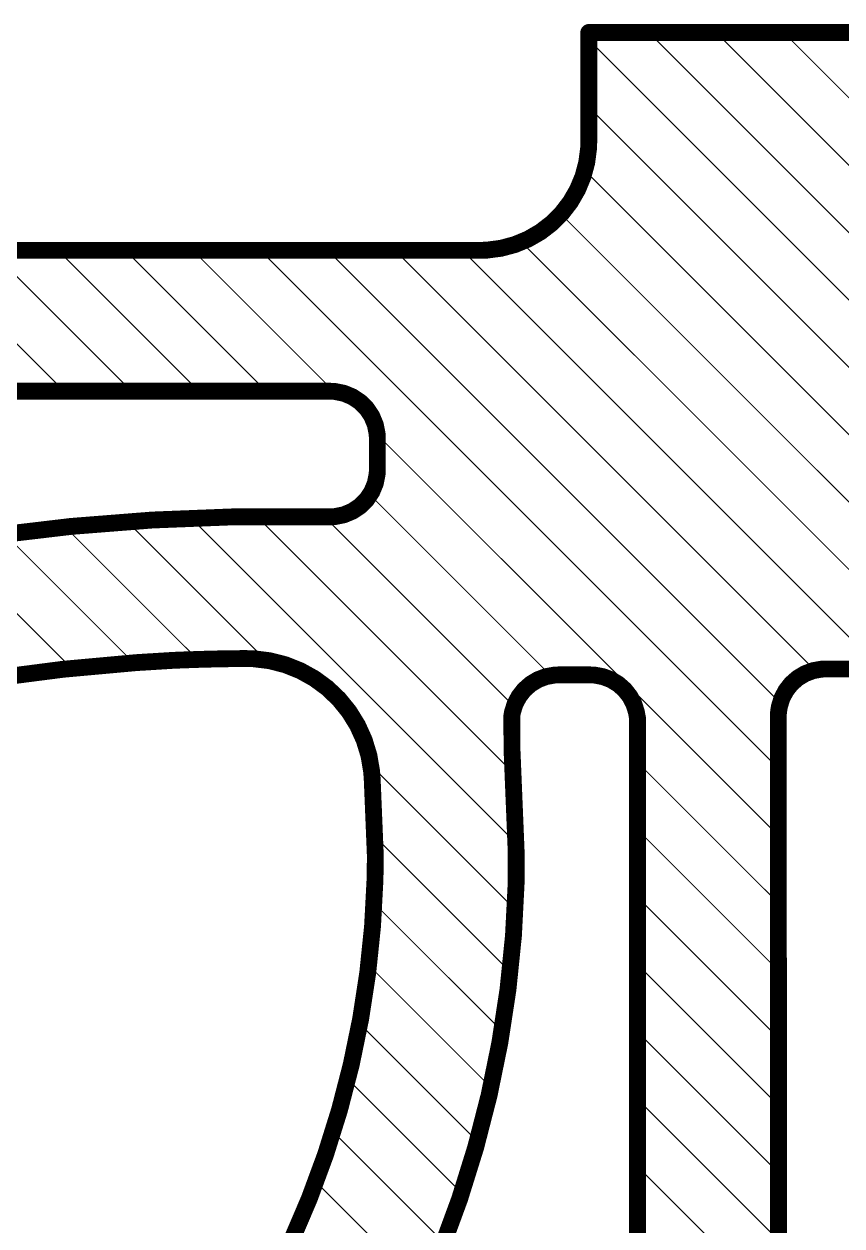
# Model space of a CAD drawing. Header units: inches. Extents: x -4.2 to 12.6, y -6.1 to 3.
# Drawn here: x 8.815 to 9.543, y -0.302 to 0.769 of the extents above; entities that cross this region are included whole.
import ezdxf

# ---------------------------------------------------------------- set-up
doc = ezdxf.new("R2010")
doc.units = ezdxf.units.IN
doc.header["$MEASUREMENT"] = 0
doc.layers.add('Dimension', color=6, linetype='Continuous')

msp = doc.modelspace()

# ---------------------------------------------------------------- linework, layer by layer
at = {"layer": 'Dimension'}
for points in [[(9.317801, 0.664264, 0.015, 0.015, 0), (9.3178018, 0.7612814, 0.015, 0.015, 0)], [(9.3178018, 0.7612814, 0.015, 0.015, 0), (9.7808769, 0.7612807, 0.015, 0.015, 0)], [(9.3706987, 0.7618226, 0.001, 0.001, 0), (9.9951131, 0.1374082, 0.001, 0.001, 0)], [(9.4306988, 0.7618225, 0.001, 0.001, 0), (10.0251403, 0.167381, 0.001, 0.001, 0)], [(9.4906988, 0.7618225, 0.001, 0.001, 0), (10.067497, 0.1850243, 0.001, 0.001, 0)], [(9.3178017, 0.7547196, 0.001, 0.001, 0), (9.9778996, 0.0946217, 0.001, 0.001, 0)], [(9.3178012, 0.6947201, 0.001, 0.001, 0), (9.9784973, 0.034024, 0.001, 0.001, 0)], [(9.3159369, 0.6453372, 0.015, 0.015, 0), (9.3175933, 0.6579189, 0.015, 0.015, 0)], [(9.3175933, 0.6579189, 0.015, 0.015, 0), (9.317801, 0.664264, 0.015, 0.015, 0)], [(9.3126524, 0.6330792, 0.015, 0.015, 0), (9.3159369, 0.6453372, 0.015, 0.015, 0)], [(9.3077961, 0.6213549, 0.015, 0.015, 0), (9.3126524, 0.6330792, 0.015, 0.015, 0)], [(9.3139255, 0.6385958, 0.001, 0.001, 0), (9.769025, 0.1834963, 0.001, 0.001, 0)], [(9.3014509, 0.6103648, 0.015, 0.015, 0), (9.3077961, 0.6213549, 0.015, 0.015, 0)], [(9.2937256, 0.6002969, 0.015, 0.015, 0), (9.3014509, 0.6103648, 0.015, 0.015, 0)], [(9.2847521, 0.5913235, 0.015, 0.015, 0), (9.2937256, 0.6002969, 0.015, 0.015, 0)], [(9.2925923, 0.599929, 0.001, 0.001, 0), (9.738345, 0.1541763, 0.001, 0.001, 0)], [(9.263694, 0.5772531, 0.015, 0.015, 0), (9.2746841, 0.5835982, 0.015, 0.015, 0)], [(9.2746841, 0.5835982, 0.015, 0.015, 0), (9.2847521, 0.5913235, 0.015, 0.015, 0)], [(9.2397117, 0.5691124, 0.015, 0.015, 0), (9.2519696, 0.5723968, 0.015, 0.015, 0)], [(9.2519696, 0.5723968, 0.015, 0.015, 0), (9.263694, 0.5772531, 0.015, 0.015, 0)], [(8.7245072, 0.5680141, 0.001, 0.001, 0), (8.8514693, 0.441052, 0.001, 0.001, 0)], [(8.7375742, 0.5672484, 0.015, 0.015, 0), (9.2207849, 0.5672485, 0.015, 0.015, 0)], [(8.7845075, 0.5680138, 0.001, 0.001, 0), (8.9114692, 0.4410521, 0.001, 0.001, 0)], [(8.8445075, 0.5680138, 0.001, 0.001, 0), (8.971469, 0.4410523, 0.001, 0.001, 0)], [(8.9045075, 0.5680138, 0.001, 0.001, 0), (9.0314689, 0.4410524, 0.001, 0.001, 0)], [(8.9645075, 0.5680138, 0.001, 0.001, 0), (9.0916906, 0.4408307, 0.001, 0.001, 0)], [(9.0245074, 0.5680139, 0.001, 0.001, 0), (9.4865986, 0.1059227, 0.001, 0.001, 0)], [(9.0845074, 0.5680139, 0.001, 0.001, 0), (9.4886079, 0.1639134, 0.001, 0.001, 0)], [(9.1445074, 0.5680139, 0.001, 0.001, 0), (9.519887, 0.1926343, 0.001, 0.001, 0)], [(9.2045074, 0.5680139, 0.001, 0.001, 0), (9.5801324, 0.1923889, 0.001, 0.001, 0)], [(9.2207848, 0.5672485, 0.015, 0.015, 0), (9.2271299, 0.5674561, 0.015, 0.015, 0)], [(9.2207848, 0.5672485, 0.015, 0.015, 0), (9.2207849, 0.5672485, 0.015, 0.015, 0)], [(9.2271299, 0.5674561, 0.015, 0.015, 0), (9.2397117, 0.5691124, 0.015, 0.015, 0)], [(9.2571948, 0.5753265, 0.001, 0.001, 0), (9.7355785, 0.0969428, 0.001, 0.001, 0)], [(8.7375735, 0.4418172, 0.015, 0.015, 0), (9.0874655, 0.4418179, 0.015, 0.015, 0)], [(9.0874655, 0.4418179, 0.015, 0.015, 0), (9.0915977, 0.4416146, 0.015, 0.015, 0)], [(9.0915977, 0.4416146, 0.015, 0.015, 0), (9.0997027, 0.4399998, 0.015, 0.015, 0)], [(9.0997027, 0.4399998, 0.015, 0.015, 0), (9.1073359, 0.4368323, 0.015, 0.015, 0)], [(9.1073359, 0.4368323, 0.015, 0.015, 0), (9.114203, 0.4322342, 0.015, 0.015, 0)], [(9.114203, 0.4322342, 0.015, 0.015, 0), (9.1200392, 0.4263829, 0.015, 0.015, 0)], [(9.1200392, 0.4263829, 0.015, 0.015, 0), (9.1246196, 0.419504, 0.015, 0.015, 0)], [(9.1246196, 0.419504, 0.015, 0.015, 0), (9.1277675, 0.4118627, 0.015, 0.015, 0)], [(9.1277675, 0.4118627, 0.015, 0.015, 0), (9.1293615, 0.4037536, 0.015, 0.015, 0)], [(9.1293615, 0.4037536, 0.015, 0.015, 0), (9.1295543, 0.3996209, 0.015, 0.015, 0)], [(9.1295543, 0.3996209, 0.015, 0.015, 0), (9.1295543, 0.399621, 0.015, 0.015, 0)], [(9.1295543, 0.399621, 0.015, 0.015, 0), (9.129555, 0.3720436, 0.015, 0.015, 0)], [(9.1293195, 0.4032018, 0.001, 0.001, 0), (9.4866041, 0.0459172, 0.001, 0.001, 0)], [(9.1277427, 0.3598255, 0.015, 0.015, 0), (9.1293523, 0.3679181, 0.015, 0.015, 0)], [(9.1293523, 0.3679181, 0.015, 0.015, 0), (9.129555, 0.3720436, 0.015, 0.015, 0)], [(9.1245852, 0.3522025, 0.015, 0.015, 0), (9.1277427, 0.3598255, 0.015, 0.015, 0)], [(9.1200011, 0.3453421, 0.015, 0.015, 0), (9.1245852, 0.3522025, 0.015, 0.015, 0)], [(9.1073062, 0.3349238, 0.015, 0.015, 0), (9.1141667, 0.3395077, 0.015, 0.015, 0)], [(9.1141667, 0.3395077, 0.015, 0.015, 0), (9.1200011, 0.3453421, 0.015, 0.015, 0)], [(9.1225697, 0.3499516, 0.001, 0.001, 0), (9.2847013, 0.18782, 0.001, 0.001, 0)], [(8.8568066, 0.3214148, 0.015, 0.015, 0), (8.9290809, 0.3271054, 0.015, 0.015, 0)], [(8.9290809, 0.3271054, 0.015, 0.015, 0), (9.0015228, 0.3299534, 0.015, 0.015, 0)], [(9.0015228, 0.3299534, 0.015, 0.015, 0), (9.0377718, 0.3299539, 0.015, 0.015, 0)], [(9.0377718, 0.3299539, 0.015, 0.015, 0), (9.0874651, 0.3299542, 0.015, 0.015, 0)], [(9.087465, 0.3299542, 0.015, 0.015, 0), (9.0915906, 0.3301567, 0.015, 0.015, 0)], [(9.087465, 0.3299542, 0.015, 0.015, 0), (9.0874651, 0.3299542, 0.015, 0.015, 0)], [(9.0915906, 0.3301567, 0.015, 0.015, 0), (9.0996831, 0.3317663, 0.015, 0.015, 0)], [(9.0996831, 0.3317663, 0.015, 0.015, 0), (9.1073062, 0.3349238, 0.015, 0.015, 0)], [(8.7848115, 0.3128905, 0.015, 0.015, 0), (8.8568066, 0.3214148, 0.015, 0.015, 0)], [(8.8510256, 0.3214957, 0.001, 0.001, 0), (8.9702927, 0.2022286, 0.001, 0.001, 0)], [(8.9064337, 0.3260876, 0.001, 0.001, 0), (9.0311474, 0.2013739, 0.001, 0.001, 0)], [(8.963305, 0.3292163, 0.001, 0.001, 0), (9.2528466, 0.0396747, 0.001, 0.001, 0)], [(9.0218022, 0.3307191, 0.001, 0.001, 0), (9.2502925, 0.1022288, 0.001, 0.001, 0)], [(9.0818017, 0.3307196, 0.001, 0.001, 0), (9.2516146, 0.1609067, 0.001, 0.001, 0)], [(8.7973776, 0.3151437, 0.001, 0.001, 0), (8.9133021, 0.1992192, 0.001, 0.001, 0)], [(8.7451494, 0.3073719, 0.001, 0.001, 0), (8.8582987, 0.1942226, 0.001, 0.001, 0)], [(8.8497104, 0.1942078, 0.015, 0.015, 0), (8.9147207, 0.2001135, 0.015, 0.015, 0)], [(8.9147207, 0.2001135, 0.015, 0.015, 0), (8.9472983, 0.2021401, 0.015, 0.015, 0)], [(8.9472983, 0.2021401, 0.015, 0.015, 0), (8.9553969, 0.2024781, 0.015, 0.015, 0)], [(8.9553969, 0.2024781, 0.015, 0.015, 0), (8.9715984, 0.2030392, 0.015, 0.015, 0)], [(8.9715984, 0.2030392, 0.015, 0.015, 0), (8.9878046, 0.2034473, 0.015, 0.015, 0)], [(8.9878046, 0.2034473, 0.015, 0.015, 0), (9.0040138, 0.2037023, 0.015, 0.015, 0)], [(9.0040138, 0.2037023, 0.015, 0.015, 0), (9.0121192, 0.2037725, 0.015, 0.015, 0)], [(9.0121192, 0.2037725, 0.015, 0.015, 0), (9.0193004, 0.2035882, 0.015, 0.015, 0)], [(9.0193004, 0.2035882, 0.015, 0.015, 0), (9.033554, 0.201845, 0.015, 0.015, 0)], [(9.033554, 0.201845, 0.015, 0.015, 0), (9.0474685, 0.1982962, 0.015, 0.015, 0)], [(9.0474685, 0.1982962, 0.015, 0.015, 0), (9.0608159, 0.1929999, 0.015, 0.015, 0)], [(8.784971, 0.1858395, 0.015, 0.015, 0), (8.8497104, 0.1942078, 0.015, 0.015, 0)], [(9.0608159, 0.1929999, 0.015, 0.015, 0), (9.0733778, 0.1860428, 0.015, 0.015, 0)], [(9.0733778, 0.1860428, 0.015, 0.015, 0), (9.0849487, 0.1775386, 0.015, 0.015, 0)], [(9.272547, 0.1849575, 0.015, 0.015, 0), (9.2796754, 0.1876636, 0.015, 0.015, 0)], [(9.2796754, 0.1876636, 0.015, 0.015, 0), (9.2871751, 0.1890392, 0.015, 0.015, 0)], [(9.2871751, 0.1890392, 0.015, 0.015, 0), (9.2909875, 0.1892121, 0.015, 0.015, 0)], [(9.2909875, 0.1892122, 0.015, 0.015, 0), (9.3190758, 0.1892129, 0.015, 0.015, 0)], [(9.2909875, 0.1892121, 0.015, 0.015, 0), (9.2909875, 0.1892122, 0.015, 0.015, 0)], [(9.3190758, 0.1892129, 0.015, 0.015, 0), (9.3228882, 0.1890399, 0.015, 0.015, 0)], [(9.3228882, 0.1890399, 0.015, 0.015, 0), (9.3303881, 0.1876643, 0.015, 0.015, 0)], [(9.3303881, 0.1876643, 0.015, 0.015, 0), (9.3375166, 0.1849582, 0.015, 0.015, 0)], [(9.4980173, 0.181225, 0.015, 0.015, 0), (9.5037213, 0.1862849, 0.015, 0.015, 0)], [(9.5037213, 0.1862849, 0.015, 0.015, 0), (9.5102445, 0.1902326, 0.015, 0.015, 0)], [(9.5102445, 0.1902326, 0.015, 0.015, 0), (9.5173729, 0.1929386, 0.015, 0.015, 0)], [(9.5173729, 0.1929386, 0.015, 0.015, 0), (9.5248726, 0.1943141, 0.015, 0.015, 0)], [(9.5248726, 0.1943141, 0.015, 0.015, 0), (9.528685, 0.1944871, 0.015, 0.015, 0)], [(9.528685, 0.1944872, 0.015, 0.015, 0), (9.5699924, 0.1944879, 0.015, 0.015, 0)], [(9.528685, 0.1944871, 0.015, 0.015, 0), (9.528685, 0.1944872, 0.015, 0.015, 0)], [(9.0849487, 0.1775386, 0.015, 0.015, 0), (9.0953391, 0.1676268, 0.015, 0.015, 0)], [(9.2556223, 0.169944, 0.015, 0.015, 0), (9.2603198, 0.1759499, 0.015, 0.015, 0)], [(9.2603198, 0.1759499, 0.015, 0.015, 0), (9.2660238, 0.1810098, 0.015, 0.015, 0)], [(9.2660238, 0.1810098, 0.015, 0.015, 0), (9.272547, 0.1849575, 0.015, 0.015, 0)], [(9.3375166, 0.1849582, 0.015, 0.015, 0), (9.3440399, 0.1810103, 0.015, 0.015, 0)], [(9.3440399, 0.1810103, 0.015, 0.015, 0), (9.3497439, 0.1759503, 0.015, 0.015, 0)], [(9.3497439, 0.1759503, 0.015, 0.015, 0), (9.3544413, 0.1699443, 0.015, 0.015, 0)], [(9.4897829, 0.1684644, 0.015, 0.015, 0), (9.4933198, 0.1752192, 0.015, 0.015, 0)], [(9.4933198, 0.1752192, 0.015, 0.015, 0), (9.4980173, 0.181225, 0.015, 0.015, 0)], [(9.0953391, 0.1676268, 0.015, 0.015, 0), (9.1043789, 0.1564694, 0.015, 0.015, 0)], [(9.2520855, 0.1631892, 0.015, 0.015, 0), (9.2556223, 0.169944, 0.015, 0.015, 0)], [(9.3544413, 0.1699443, 0.015, 0.015, 0), (9.3579781, 0.1631893, 0.015, 0.015, 0)], [(9.4875227, 0.1611823, 0.015, 0.015, 0), (9.4897829, 0.1684644, 0.015, 0.015, 0)], [(9.1043789, 0.1564694, 0.015, 0.015, 0), (9.1119201, 0.1442492, 0.015, 0.015, 0)], [(9.2491989, 0.1521425, 0.015, 0.015, 0), (9.2498254, 0.1559071, 0.015, 0.015, 0)], [(9.2498254, 0.1559071, 0.015, 0.015, 0), (9.2520855, 0.1631892, 0.015, 0.015, 0)], [(9.3579781, 0.1631893, 0.015, 0.015, 0), (9.3602381, 0.1559069, 0.015, 0.015, 0)], [(9.3602381, 0.1559069, 0.015, 0.015, 0), (9.3608644, 0.1521423, 0.015, 0.015, 0)], [(9.486596, 0.1546118, 0.015, 0.015, 0), (9.4868963, 0.1574177, 0.015, 0.015, 0)], [(9.486596, 0.1546118, 0.015, 0.015, 0), (9.4865967, 0.1263283, 0.015, 0.015, 0)], [(9.4868963, 0.1574177, 0.015, 0.015, 0), (9.4875227, 0.1611823, 0.015, 0.015, 0)], [(9.1119201, 0.1442492, 0.015, 0.015, 0), (9.1178393, 0.1311661, 0.015, 0.015, 0)], [(9.2491989, 0.1521425, 0.015, 0.015, 0), (9.2494927, 0.1210533, 0.015, 0.015, 0)], [(9.3608644, 0.1521423, 0.015, 0.015, 0), (9.3608645, 0.1521424, 0.015, 0.015, 0)], [(9.3608645, 0.1521424, 0.015, 0.015, 0), (9.3611641, 0.1510203, 0.015, 0.015, 0)], [(9.3611641, 0.1474575, 0.015, 0.015, 0), (9.3611641, 0.1510203, 0.015, 0.015, 0)], [(9.3611641, 0.1474575, 0.015, 0.015, 0), (9.3611654, 0.1471235, 0.015, 0.015, 0)], [(9.3611654, 0.1360543, 0.015, 0.015, 0), (9.3611654, 0.1471235, 0.015, 0.015, 0)], [(9.3611654, 0.1360543, 0.015, 0.015, 0), (9.3613545, -2.1587778, 0.015, 0.015, 0)], [(9.1178393, 0.1311661, 0.015, 0.015, 0), (9.1220397, 0.1174343, 0.015, 0.015, 0)], [(9.2494927, 0.1210533, 0.015, 0.015, 0), (9.2532057, 0.0301134, 0.015, 0.015, 0)], [(9.4865967, 0.1263283, 0.015, 0.015, 0), (9.486805, -2.1587814, 0.015, 0.015, 0)], [(9.1220397, 0.1174343, 0.015, 0.015, 0), (9.1244525, 0.1032786, 0.015, 0.015, 0)], [(9.1244525, 0.1032786, 0.015, 0.015, 0), (9.124975, 0.096114, 0.015, 0.015, 0)], [(9.123311, 0.1092103, 0.001, 0.001, 0), (9.2519688, -0.0194475, 0.001, 0.001, 0)], [(9.3611674, 0.1113539, 0.001, 0.001, 0), (9.4866096, -0.0140883, 0.001, 0.001, 0)], [(9.124975, 0.096114, 0.015, 0.015, 0), (9.1249751, 0.0961141, 0.015, 0.015, 0)], [(9.1249751, 0.0961141, 0.015, 0.015, 0), (9.1277711, 0.0276505, 0.015, 0.015, 0)], [(9.1270104, 0.0455109, 0.001, 0.001, 0), (9.2475433, -0.075022, 0.001, 0.001, 0)], [(9.3611723, 0.051349, 0.001, 0.001, 0), (9.486615, -0.0740937, 0.001, 0.001, 0)], [(9.1274538, 0.0068389, 0.015, 0.015, 0), (9.1277711, 0.0276505, 0.015, 0.015, 0)], [(9.2531772, 0.0048754, 0.015, 0.015, 0), (9.2532034, 0.0288689, 0.015, 0.015, 0)], [(9.2532034, 0.0288689, 0.015, 0.015, 0), (9.2532036, 0.028869, 0.015, 0.015, 0)], [(9.2532036, 0.028869, 0.015, 0.015, 0), (9.2532057, 0.0301134, 0.015, 0.015, 0)], [(9.1252566, -0.034728, 0.015, 0.015, 0), (9.1274538, 0.0068389, 0.015, 0.015, 0)], [(9.2507189, -0.0430485, 0.015, 0.015, 0), (9.2531772, 0.0048754, 0.015, 0.015, 0)], [(9.3611773, -0.008656, 0.001, 0.001, 0), (9.4866205, -0.1340992, 0.001, 0.001, 0)], [(9.1263223, -0.013801, 0.001, 0.001, 0), (9.2403245, -0.1278032, 0.001, 0.001, 0)], [(9.1209808, -0.0761327, 0.015, 0.015, 0), (9.1252566, -0.034728, 0.015, 0.015, 0)], [(9.245861, -0.0907889, 0.015, 0.015, 0), (9.2507189, -0.0430485, 0.015, 0.015, 0)], [(9.1146374, -0.1172714, 0.015, 0.015, 0), (9.1209808, -0.0761327, 0.015, 0.015, 0)], [(9.1216274, -0.0691061, 0.001, 0.001, 0), (9.2306184, -0.1780971, 0.001, 0.001, 0)], [(9.3611822, -0.0686609, 0.001, 0.001, 0), (9.486626, -0.1941047, 0.001, 0.001, 0)], [(9.2386157, -0.1382257, 0.015, 0.015, 0), (9.245861, -0.0907889, 0.015, 0.015, 0)], [(9.1062422, -0.1580408, 0.015, 0.015, 0), (9.1146374, -0.1172714, 0.015, 0.015, 0)], [(9.1136794, -0.1211581, 0.001, 0.001, 0), (9.2186704, -0.2261491, 0.001, 0.001, 0)], [(9.3611872, -0.1286659, 0.001, 0.001, 0), (9.4866314, -0.2541101, 0.001, 0.001, 0)], [(9.2290012, -0.1852396, 0.015, 0.015, 0), (9.2386157, -0.1382257, 0.015, 0.015, 0)], [(9.0958163, -0.1983389, 0.015, 0.015, 0), (9.1062422, -0.1580408, 0.015, 0.015, 0)], [(9.102862, -0.1703407, 0.001, 0.001, 0), (9.2046789, -0.2721576, 0.001, 0.001, 0)], [(9.2170418, -0.2317124, 0.015, 0.015, 0), (9.2290012, -0.1852396, 0.015, 0.015, 0)], [(9.0833858, -0.2380643, 0.015, 0.015, 0), (9.0958163, -0.1983389, 0.015, 0.015, 0)], [(9.3611921, -0.1886708, 0.001, 0.001, 0), (9.4866369, -0.3141156, 0.001, 0.001, 0)], [(9.089686, -0.2171647, 0.001, 0.001, 0), (9.188805, -0.3162837, 0.001, 0.001, 0)], [(9.2027674, -0.2775271, 0.015, 0.015, 0), (9.2170418, -0.2317124, 0.015, 0.015, 0)], [(9.0689819, -0.2771176, 0.015, 0.015, 0), (9.0833858, -0.2380643, 0.015, 0.015, 0)], [(9.361197, -0.2486757, 0.001, 0.001, 0), (9.4866424, -0.3741211, 0.001, 0.001, 0)], [(9.0743416, -0.2618203, 0.001, 0.001, 0), (9.1711807, -0.3586594, 0.001, 0.001, 0)], [(9.0526407, -0.3154007, 0.015, 0.015, 0), (9.0689819, -0.2771176, 0.015, 0.015, 0)], [(9.1862139, -0.3225686, 0.015, 0.015, 0), (9.2027674, -0.2775271, 0.015, 0.015, 0)]]:
    msp.add_lwpolyline(points, format="xyseb", dxfattribs=at)
for points in [[(9.3140518, 0.7612814, 0.0075, 0.0075, 1), (9.3215518, 0.7612814, 0.0075, 0.0075, 1)], [(9.3140518, 0.7612814, 0.0075, 0.0075, 1), (9.3215518, 0.7612814, 0.0075, 0.0075, 1)], [(9.3704487, 0.7618226, 0.0005, 0.0005, 1), (9.3709487, 0.7618226, 0.0005, 0.0005, 1)], [(9.4304488, 0.7618225, 0.0005, 0.0005, 1), (9.4309488, 0.7618225, 0.0005, 0.0005, 1)], [(9.4904488, 0.7618225, 0.0005, 0.0005, 1), (9.4909488, 0.7618225, 0.0005, 0.0005, 1)], [(9.3175517, 0.7547196, 0.0005, 0.0005, 1), (9.3180517, 0.7547196, 0.0005, 0.0005, 1)], [(9.3175512, 0.6947201, 0.0005, 0.0005, 1), (9.3180512, 0.6947201, 0.0005, 0.0005, 1)], [(9.3138433, 0.6579189, 0.0075, 0.0075, 1), (9.3213433, 0.6579189, 0.0075, 0.0075, 1)], [(9.3138433, 0.6579189, 0.0075, 0.0075, 1), (9.3213433, 0.6579189, 0.0075, 0.0075, 1)], [(9.314051, 0.664264, 0.0075, 0.0075, 1), (9.321551, 0.664264, 0.0075, 0.0075, 1)], [(9.314051, 0.664264, 0.0075, 0.0075, 1), (9.321551, 0.664264, 0.0075, 0.0075, 1)], [(9.3121869, 0.6453372, 0.0075, 0.0075, 1), (9.3196869, 0.6453372, 0.0075, 0.0075, 1)], [(9.3121869, 0.6453372, 0.0075, 0.0075, 1), (9.3196869, 0.6453372, 0.0075, 0.0075, 1)], [(9.3089024, 0.6330792, 0.0075, 0.0075, 1), (9.3164024, 0.6330792, 0.0075, 0.0075, 1)], [(9.3089024, 0.6330792, 0.0075, 0.0075, 1), (9.3164024, 0.6330792, 0.0075, 0.0075, 1)], [(9.3136755, 0.6385958, 0.0005, 0.0005, 1), (9.3141755, 0.6385958, 0.0005, 0.0005, 1)], [(9.3040461, 0.6213549, 0.0075, 0.0075, 1), (9.3115461, 0.6213549, 0.0075, 0.0075, 1)], [(9.3040461, 0.6213549, 0.0075, 0.0075, 1), (9.3115461, 0.6213549, 0.0075, 0.0075, 1)], [(9.2977009, 0.6103648, 0.0075, 0.0075, 1), (9.3052009, 0.6103648, 0.0075, 0.0075, 1)], [(9.2977009, 0.6103648, 0.0075, 0.0075, 1), (9.3052009, 0.6103648, 0.0075, 0.0075, 1)], [(9.2899756, 0.6002969, 0.0075, 0.0075, 1), (9.2974756, 0.6002969, 0.0075, 0.0075, 1)], [(9.2899756, 0.6002969, 0.0075, 0.0075, 1), (9.2974756, 0.6002969, 0.0075, 0.0075, 1)], [(9.2923423, 0.599929, 0.0005, 0.0005, 1), (9.2928423, 0.599929, 0.0005, 0.0005, 1)], [(9.2709341, 0.5835982, 0.0075, 0.0075, 1), (9.2784341, 0.5835982, 0.0075, 0.0075, 1)], [(9.2709341, 0.5835982, 0.0075, 0.0075, 1), (9.2784341, 0.5835982, 0.0075, 0.0075, 1)], [(9.2810021, 0.5913235, 0.0075, 0.0075, 1), (9.2885021, 0.5913235, 0.0075, 0.0075, 1)], [(9.2810021, 0.5913235, 0.0075, 0.0075, 1), (9.2885021, 0.5913235, 0.0075, 0.0075, 1)], [(9.2482196, 0.5723968, 0.0075, 0.0075, 1), (9.2557196, 0.5723968, 0.0075, 0.0075, 1)], [(9.2482196, 0.5723968, 0.0075, 0.0075, 1), (9.2557196, 0.5723968, 0.0075, 0.0075, 1)], [(9.259944, 0.5772531, 0.0075, 0.0075, 1), (9.267444, 0.5772531, 0.0075, 0.0075, 1)], [(9.259944, 0.5772531, 0.0075, 0.0075, 1), (9.267444, 0.5772531, 0.0075, 0.0075, 1)], [(8.8442575, 0.5680138, 0.0005, 0.0005, 1), (8.8447575, 0.5680138, 0.0005, 0.0005, 1)], [(8.9042575, 0.5680138, 0.0005, 0.0005, 1), (8.9047575, 0.5680138, 0.0005, 0.0005, 1)], [(8.9642575, 0.5680138, 0.0005, 0.0005, 1), (8.9647575, 0.5680138, 0.0005, 0.0005, 1)], [(9.0242574, 0.5680139, 0.0005, 0.0005, 1), (9.0247574, 0.5680139, 0.0005, 0.0005, 1)], [(9.0842574, 0.5680139, 0.0005, 0.0005, 1), (9.0847574, 0.5680139, 0.0005, 0.0005, 1)], [(9.1442574, 0.5680139, 0.0005, 0.0005, 1), (9.1447574, 0.5680139, 0.0005, 0.0005, 1)], [(9.2042574, 0.5680139, 0.0005, 0.0005, 1), (9.2047574, 0.5680139, 0.0005, 0.0005, 1)], [(9.2170348, 0.5672485, 0.0075, 0.0075, 1), (9.2245348, 0.5672485, 0.0075, 0.0075, 1)], [(9.2170348, 0.5672485, 0.0075, 0.0075, 1), (9.2245348, 0.5672485, 0.0075, 0.0075, 1)], [(9.2170349, 0.5672485, 0.0075, 0.0075, 1), (9.2245349, 0.5672485, 0.0075, 0.0075, 1)], [(9.2170349, 0.5672485, 0.0075, 0.0075, 1), (9.2245349, 0.5672485, 0.0075, 0.0075, 1)], [(9.2233799, 0.5674561, 0.0075, 0.0075, 1), (9.2308799, 0.5674561, 0.0075, 0.0075, 1)], [(9.2233799, 0.5674561, 0.0075, 0.0075, 1), (9.2308799, 0.5674561, 0.0075, 0.0075, 1)], [(9.2359617, 0.5691124, 0.0075, 0.0075, 1), (9.2434617, 0.5691124, 0.0075, 0.0075, 1)], [(9.2359617, 0.5691124, 0.0075, 0.0075, 1), (9.2434617, 0.5691124, 0.0075, 0.0075, 1)], [(9.2569448, 0.5753265, 0.0005, 0.0005, 1), (9.2574448, 0.5753265, 0.0005, 0.0005, 1)], [(8.8512193, 0.441052, 0.0005, 0.0005, 1), (8.8517193, 0.441052, 0.0005, 0.0005, 1)], [(8.9112192, 0.4410521, 0.0005, 0.0005, 1), (8.9117192, 0.4410521, 0.0005, 0.0005, 1)], [(8.971219, 0.4410523, 0.0005, 0.0005, 1), (8.971719, 0.4410523, 0.0005, 0.0005, 1)], [(9.0312189, 0.4410524, 0.0005, 0.0005, 1), (9.0317189, 0.4410524, 0.0005, 0.0005, 1)], [(9.0837155, 0.4418179, 0.0075, 0.0075, 1), (9.0912155, 0.4418179, 0.0075, 0.0075, 1)], [(9.0837155, 0.4418179, 0.0075, 0.0075, 1), (9.0912155, 0.4418179, 0.0075, 0.0075, 1)], [(9.0878477, 0.4416146, 0.0075, 0.0075, 1), (9.0953477, 0.4416146, 0.0075, 0.0075, 1)], [(9.0878477, 0.4416146, 0.0075, 0.0075, 1), (9.0953477, 0.4416146, 0.0075, 0.0075, 1)], [(9.0914406, 0.4408307, 0.0005, 0.0005, 1), (9.0919406, 0.4408307, 0.0005, 0.0005, 1)], [(9.0959527, 0.4399998, 0.0075, 0.0075, 1), (9.1034527, 0.4399998, 0.0075, 0.0075, 1)], [(9.0959527, 0.4399998, 0.0075, 0.0075, 1), (9.1034527, 0.4399998, 0.0075, 0.0075, 1)], [(9.1035859, 0.4368323, 0.0075, 0.0075, 1), (9.1110859, 0.4368323, 0.0075, 0.0075, 1)], [(9.1035859, 0.4368323, 0.0075, 0.0075, 1), (9.1110859, 0.4368323, 0.0075, 0.0075, 1)], [(9.110453, 0.4322342, 0.0075, 0.0075, 1), (9.117953, 0.4322342, 0.0075, 0.0075, 1)], [(9.110453, 0.4322342, 0.0075, 0.0075, 1), (9.117953, 0.4322342, 0.0075, 0.0075, 1)], [(9.1162892, 0.4263829, 0.0075, 0.0075, 1), (9.1237892, 0.4263829, 0.0075, 0.0075, 1)], [(9.1162892, 0.4263829, 0.0075, 0.0075, 1), (9.1237892, 0.4263829, 0.0075, 0.0075, 1)], [(9.1208696, 0.419504, 0.0075, 0.0075, 1), (9.1283696, 0.419504, 0.0075, 0.0075, 1)], [(9.1208696, 0.419504, 0.0075, 0.0075, 1), (9.1283696, 0.419504, 0.0075, 0.0075, 1)], [(9.1240175, 0.4118627, 0.0075, 0.0075, 1), (9.1315175, 0.4118627, 0.0075, 0.0075, 1)], [(9.1240175, 0.4118627, 0.0075, 0.0075, 1), (9.1315175, 0.4118627, 0.0075, 0.0075, 1)], [(9.1256115, 0.4037536, 0.0075, 0.0075, 1), (9.1331115, 0.4037536, 0.0075, 0.0075, 1)], [(9.1256115, 0.4037536, 0.0075, 0.0075, 1), (9.1331115, 0.4037536, 0.0075, 0.0075, 1)], [(9.1258043, 0.399621, 0.0075, 0.0075, 1), (9.1333043, 0.399621, 0.0075, 0.0075, 1)], [(9.1258043, 0.399621, 0.0075, 0.0075, 1), (9.1333043, 0.399621, 0.0075, 0.0075, 1)], [(9.1258043, 0.3996209, 0.0075, 0.0075, 1), (9.1333043, 0.3996209, 0.0075, 0.0075, 1)], [(9.1258043, 0.3996209, 0.0075, 0.0075, 1), (9.1333043, 0.3996209, 0.0075, 0.0075, 1)], [(9.1290695, 0.4032018, 0.0005, 0.0005, 1), (9.1295695, 0.4032018, 0.0005, 0.0005, 1)], [(9.1256023, 0.3679181, 0.0075, 0.0075, 1), (9.1331023, 0.3679181, 0.0075, 0.0075, 1)], [(9.1256023, 0.3679181, 0.0075, 0.0075, 1), (9.1331023, 0.3679181, 0.0075, 0.0075, 1)], [(9.125805, 0.3720436, 0.0075, 0.0075, 1), (9.133305, 0.3720436, 0.0075, 0.0075, 1)], [(9.125805, 0.3720436, 0.0075, 0.0075, 1), (9.133305, 0.3720436, 0.0075, 0.0075, 1)], [(9.1239927, 0.3598255, 0.0075, 0.0075, 1), (9.1314927, 0.3598255, 0.0075, 0.0075, 1)], [(9.1239927, 0.3598255, 0.0075, 0.0075, 1), (9.1314927, 0.3598255, 0.0075, 0.0075, 1)], [(9.1208352, 0.3522025, 0.0075, 0.0075, 1), (9.1283352, 0.3522025, 0.0075, 0.0075, 1)], [(9.1208352, 0.3522025, 0.0075, 0.0075, 1), (9.1283352, 0.3522025, 0.0075, 0.0075, 1)], [(9.1104167, 0.3395077, 0.0075, 0.0075, 1), (9.1179167, 0.3395077, 0.0075, 0.0075, 1)], [(9.1104167, 0.3395077, 0.0075, 0.0075, 1), (9.1179167, 0.3395077, 0.0075, 0.0075, 1)], [(9.1162511, 0.3453421, 0.0075, 0.0075, 1), (9.1237511, 0.3453421, 0.0075, 0.0075, 1)], [(9.1162511, 0.3453421, 0.0075, 0.0075, 1), (9.1237511, 0.3453421, 0.0075, 0.0075, 1)], [(9.1223197, 0.3499516, 0.0005, 0.0005, 1), (9.1228197, 0.3499516, 0.0005, 0.0005, 1)], [(8.9253309, 0.3271054, 0.0075, 0.0075, 1), (8.9328309, 0.3271054, 0.0075, 0.0075, 1)], [(8.9253309, 0.3271054, 0.0075, 0.0075, 1), (8.9328309, 0.3271054, 0.0075, 0.0075, 1)], [(8.9977728, 0.3299534, 0.0075, 0.0075, 1), (9.0052728, 0.3299534, 0.0075, 0.0075, 1)], [(8.9977728, 0.3299534, 0.0075, 0.0075, 1), (9.0052728, 0.3299534, 0.0075, 0.0075, 1)], [(9.0340218, 0.3299539, 0.0075, 0.0075, 1), (9.0415218, 0.3299539, 0.0075, 0.0075, 1)], [(9.0340218, 0.3299539, 0.0075, 0.0075, 1), (9.0415218, 0.3299539, 0.0075, 0.0075, 1)], [(9.083715, 0.3299542, 0.0075, 0.0075, 1), (9.091215, 0.3299542, 0.0075, 0.0075, 1)], [(9.083715, 0.3299542, 0.0075, 0.0075, 1), (9.091215, 0.3299542, 0.0075, 0.0075, 1)], [(9.0837151, 0.3299542, 0.0075, 0.0075, 1), (9.0912151, 0.3299542, 0.0075, 0.0075, 1)], [(9.0837151, 0.3299542, 0.0075, 0.0075, 1), (9.0912151, 0.3299542, 0.0075, 0.0075, 1)], [(9.0878406, 0.3301567, 0.0075, 0.0075, 1), (9.0953406, 0.3301567, 0.0075, 0.0075, 1)], [(9.0878406, 0.3301567, 0.0075, 0.0075, 1), (9.0953406, 0.3301567, 0.0075, 0.0075, 1)], [(9.0959331, 0.3317663, 0.0075, 0.0075, 1), (9.1034331, 0.3317663, 0.0075, 0.0075, 1)], [(9.0959331, 0.3317663, 0.0075, 0.0075, 1), (9.1034331, 0.3317663, 0.0075, 0.0075, 1)], [(9.1035562, 0.3349238, 0.0075, 0.0075, 1), (9.1110562, 0.3349238, 0.0075, 0.0075, 1)], [(9.1035562, 0.3349238, 0.0075, 0.0075, 1), (9.1110562, 0.3349238, 0.0075, 0.0075, 1)], [(8.8530566, 0.3214148, 0.0075, 0.0075, 1), (8.8605566, 0.3214148, 0.0075, 0.0075, 1)], [(8.8530566, 0.3214148, 0.0075, 0.0075, 1), (8.8605566, 0.3214148, 0.0075, 0.0075, 1)], [(8.8507756, 0.3214957, 0.0005, 0.0005, 1), (8.8512756, 0.3214957, 0.0005, 0.0005, 1)], [(8.9061837, 0.3260876, 0.0005, 0.0005, 1), (8.9066837, 0.3260876, 0.0005, 0.0005, 1)], [(8.963055, 0.3292163, 0.0005, 0.0005, 1), (8.963555, 0.3292163, 0.0005, 0.0005, 1)], [(9.0215522, 0.3307191, 0.0005, 0.0005, 1), (9.0220522, 0.3307191, 0.0005, 0.0005, 1)], [(9.0815517, 0.3307196, 0.0005, 0.0005, 1), (9.0820517, 0.3307196, 0.0005, 0.0005, 1)], [(8.9109707, 0.2001135, 0.0075, 0.0075, 1), (8.9184707, 0.2001135, 0.0075, 0.0075, 1)], [(8.9109707, 0.2001135, 0.0075, 0.0075, 1), (8.9184707, 0.2001135, 0.0075, 0.0075, 1)], [(8.9435483, 0.2021401, 0.0075, 0.0075, 1), (8.9510483, 0.2021401, 0.0075, 0.0075, 1)], [(8.9435483, 0.2021401, 0.0075, 0.0075, 1), (8.9510483, 0.2021401, 0.0075, 0.0075, 1)], [(8.9516469, 0.2024781, 0.0075, 0.0075, 1), (8.9591469, 0.2024781, 0.0075, 0.0075, 1)], [(8.9516469, 0.2024781, 0.0075, 0.0075, 1), (8.9591469, 0.2024781, 0.0075, 0.0075, 1)], [(8.9678484, 0.2030392, 0.0075, 0.0075, 1), (8.9753484, 0.2030392, 0.0075, 0.0075, 1)], [(8.9678484, 0.2030392, 0.0075, 0.0075, 1), (8.9753484, 0.2030392, 0.0075, 0.0075, 1)], [(8.9840546, 0.2034473, 0.0075, 0.0075, 1), (8.9915546, 0.2034473, 0.0075, 0.0075, 1)], [(8.9840546, 0.2034473, 0.0075, 0.0075, 1), (8.9915546, 0.2034473, 0.0075, 0.0075, 1)], [(9.0002638, 0.2037023, 0.0075, 0.0075, 1), (9.0077638, 0.2037023, 0.0075, 0.0075, 1)], [(9.0002638, 0.2037023, 0.0075, 0.0075, 1), (9.0077638, 0.2037023, 0.0075, 0.0075, 1)], [(9.0083692, 0.2037725, 0.0075, 0.0075, 1), (9.0158692, 0.2037725, 0.0075, 0.0075, 1)], [(9.0083692, 0.2037725, 0.0075, 0.0075, 1), (9.0158692, 0.2037725, 0.0075, 0.0075, 1)], [(9.0155504, 0.2035882, 0.0075, 0.0075, 1), (9.0230504, 0.2035882, 0.0075, 0.0075, 1)], [(9.0155504, 0.2035882, 0.0075, 0.0075, 1), (9.0230504, 0.2035882, 0.0075, 0.0075, 1)], [(9.029804, 0.201845, 0.0075, 0.0075, 1), (9.037304, 0.201845, 0.0075, 0.0075, 1)], [(9.029804, 0.201845, 0.0075, 0.0075, 1), (9.037304, 0.201845, 0.0075, 0.0075, 1)], [(9.0437185, 0.1982962, 0.0075, 0.0075, 1), (9.0512185, 0.1982962, 0.0075, 0.0075, 1)], [(9.0437185, 0.1982962, 0.0075, 0.0075, 1), (9.0512185, 0.1982962, 0.0075, 0.0075, 1)], [(8.8459604, 0.1942078, 0.0075, 0.0075, 1), (8.8534604, 0.1942078, 0.0075, 0.0075, 1)], [(8.8459604, 0.1942078, 0.0075, 0.0075, 1), (8.8534604, 0.1942078, 0.0075, 0.0075, 1)], [(8.8580487, 0.1942226, 0.0005, 0.0005, 1), (8.8585487, 0.1942226, 0.0005, 0.0005, 1)], [(8.9130521, 0.1992192, 0.0005, 0.0005, 1), (8.9135521, 0.1992192, 0.0005, 0.0005, 1)], [(8.9700427, 0.2022286, 0.0005, 0.0005, 1), (8.9705427, 0.2022286, 0.0005, 0.0005, 1)], [(9.0308974, 0.2013739, 0.0005, 0.0005, 1), (9.0313974, 0.2013739, 0.0005, 0.0005, 1)], [(9.0570659, 0.1929999, 0.0075, 0.0075, 1), (9.0645659, 0.1929999, 0.0075, 0.0075, 1)], [(9.0570659, 0.1929999, 0.0075, 0.0075, 1), (9.0645659, 0.1929999, 0.0075, 0.0075, 1)], [(9.0696278, 0.1860428, 0.0075, 0.0075, 1), (9.0771278, 0.1860428, 0.0075, 0.0075, 1)], [(9.0696278, 0.1860428, 0.0075, 0.0075, 1), (9.0771278, 0.1860428, 0.0075, 0.0075, 1)], [(9.2759254, 0.1876636, 0.0075, 0.0075, 1), (9.2834254, 0.1876636, 0.0075, 0.0075, 1)], [(9.2759254, 0.1876636, 0.0075, 0.0075, 1), (9.2834254, 0.1876636, 0.0075, 0.0075, 1)], [(9.2834251, 0.1890392, 0.0075, 0.0075, 1), (9.2909251, 0.1890392, 0.0075, 0.0075, 1)], [(9.2834251, 0.1890392, 0.0075, 0.0075, 1), (9.2909251, 0.1890392, 0.0075, 0.0075, 1)], [(9.2872375, 0.1892122, 0.0075, 0.0075, 1), (9.2947375, 0.1892122, 0.0075, 0.0075, 1)], [(9.2872375, 0.1892122, 0.0075, 0.0075, 1), (9.2947375, 0.1892122, 0.0075, 0.0075, 1)], [(9.2872375, 0.1892121, 0.0075, 0.0075, 1), (9.2947375, 0.1892121, 0.0075, 0.0075, 1)], [(9.2872375, 0.1892121, 0.0075, 0.0075, 1), (9.2947375, 0.1892121, 0.0075, 0.0075, 1)], [(9.3153258, 0.1892129, 0.0075, 0.0075, 1), (9.3228258, 0.1892129, 0.0075, 0.0075, 1)], [(9.3153258, 0.1892129, 0.0075, 0.0075, 1), (9.3228258, 0.1892129, 0.0075, 0.0075, 1)], [(9.3191382, 0.1890399, 0.0075, 0.0075, 1), (9.3266382, 0.1890399, 0.0075, 0.0075, 1)], [(9.3191382, 0.1890399, 0.0075, 0.0075, 1), (9.3266382, 0.1890399, 0.0075, 0.0075, 1)], [(9.3266381, 0.1876643, 0.0075, 0.0075, 1), (9.3341381, 0.1876643, 0.0075, 0.0075, 1)], [(9.3266381, 0.1876643, 0.0075, 0.0075, 1), (9.3341381, 0.1876643, 0.0075, 0.0075, 1)], [(9.4999713, 0.1862849, 0.0075, 0.0075, 1), (9.5074713, 0.1862849, 0.0075, 0.0075, 1)], [(9.4999713, 0.1862849, 0.0075, 0.0075, 1), (9.5074713, 0.1862849, 0.0075, 0.0075, 1)], [(9.5064945, 0.1902326, 0.0075, 0.0075, 1), (9.5139945, 0.1902326, 0.0075, 0.0075, 1)], [(9.5064945, 0.1902326, 0.0075, 0.0075, 1), (9.5139945, 0.1902326, 0.0075, 0.0075, 1)], [(9.5136229, 0.1929386, 0.0075, 0.0075, 1), (9.5211229, 0.1929386, 0.0075, 0.0075, 1)], [(9.5136229, 0.1929386, 0.0075, 0.0075, 1), (9.5211229, 0.1929386, 0.0075, 0.0075, 1)], [(9.5211226, 0.1943141, 0.0075, 0.0075, 1), (9.5286226, 0.1943141, 0.0075, 0.0075, 1)], [(9.5211226, 0.1943141, 0.0075, 0.0075, 1), (9.5286226, 0.1943141, 0.0075, 0.0075, 1)], [(9.519637, 0.1926343, 0.0005, 0.0005, 1), (9.520137, 0.1926343, 0.0005, 0.0005, 1)], [(9.524935, 0.1944872, 0.0075, 0.0075, 1), (9.532435, 0.1944872, 0.0075, 0.0075, 1)], [(9.524935, 0.1944872, 0.0075, 0.0075, 1), (9.532435, 0.1944872, 0.0075, 0.0075, 1)], [(9.524935, 0.1944871, 0.0075, 0.0075, 1), (9.532435, 0.1944871, 0.0075, 0.0075, 1)], [(9.524935, 0.1944871, 0.0075, 0.0075, 1), (9.532435, 0.1944871, 0.0075, 0.0075, 1)], [(9.0811987, 0.1775386, 0.0075, 0.0075, 1), (9.0886987, 0.1775386, 0.0075, 0.0075, 1)], [(9.0811987, 0.1775386, 0.0075, 0.0075, 1), (9.0886987, 0.1775386, 0.0075, 0.0075, 1)], [(9.2565698, 0.1759499, 0.0075, 0.0075, 1), (9.2640698, 0.1759499, 0.0075, 0.0075, 1)], [(9.2565698, 0.1759499, 0.0075, 0.0075, 1), (9.2640698, 0.1759499, 0.0075, 0.0075, 1)], [(9.2622738, 0.1810098, 0.0075, 0.0075, 1), (9.2697738, 0.1810098, 0.0075, 0.0075, 1)], [(9.2622738, 0.1810098, 0.0075, 0.0075, 1), (9.2697738, 0.1810098, 0.0075, 0.0075, 1)], [(9.268797, 0.1849575, 0.0075, 0.0075, 1), (9.276297, 0.1849575, 0.0075, 0.0075, 1)], [(9.268797, 0.1849575, 0.0075, 0.0075, 1), (9.276297, 0.1849575, 0.0075, 0.0075, 1)], [(9.2844513, 0.18782, 0.0005, 0.0005, 1), (9.2849513, 0.18782, 0.0005, 0.0005, 1)], [(9.3337666, 0.1849582, 0.0075, 0.0075, 1), (9.3412666, 0.1849582, 0.0075, 0.0075, 1)], [(9.3337666, 0.1849582, 0.0075, 0.0075, 1), (9.3412666, 0.1849582, 0.0075, 0.0075, 1)], [(9.3402899, 0.1810103, 0.0075, 0.0075, 1), (9.3477899, 0.1810103, 0.0075, 0.0075, 1)], [(9.3402899, 0.1810103, 0.0075, 0.0075, 1), (9.3477899, 0.1810103, 0.0075, 0.0075, 1)], [(9.3459939, 0.1759503, 0.0075, 0.0075, 1), (9.3534939, 0.1759503, 0.0075, 0.0075, 1)], [(9.3459939, 0.1759503, 0.0075, 0.0075, 1), (9.3534939, 0.1759503, 0.0075, 0.0075, 1)], [(9.4895698, 0.1752192, 0.0075, 0.0075, 1), (9.4970698, 0.1752192, 0.0075, 0.0075, 1)], [(9.4895698, 0.1752192, 0.0075, 0.0075, 1), (9.4970698, 0.1752192, 0.0075, 0.0075, 1)], [(9.4942673, 0.181225, 0.0075, 0.0075, 1), (9.5017673, 0.181225, 0.0075, 0.0075, 1)], [(9.4942673, 0.181225, 0.0075, 0.0075, 1), (9.5017673, 0.181225, 0.0075, 0.0075, 1)], [(9.0915891, 0.1676268, 0.0075, 0.0075, 1), (9.0990891, 0.1676268, 0.0075, 0.0075, 1)], [(9.0915891, 0.1676268, 0.0075, 0.0075, 1), (9.0990891, 0.1676268, 0.0075, 0.0075, 1)], [(9.2518723, 0.169944, 0.0075, 0.0075, 1), (9.2593723, 0.169944, 0.0075, 0.0075, 1)], [(9.2518723, 0.169944, 0.0075, 0.0075, 1), (9.2593723, 0.169944, 0.0075, 0.0075, 1)], [(9.3506913, 0.1699443, 0.0075, 0.0075, 1), (9.3581913, 0.1699443, 0.0075, 0.0075, 1)], [(9.3506913, 0.1699443, 0.0075, 0.0075, 1), (9.3581913, 0.1699443, 0.0075, 0.0075, 1)], [(9.4860329, 0.1684644, 0.0075, 0.0075, 1), (9.4935329, 0.1684644, 0.0075, 0.0075, 1)], [(9.4860329, 0.1684644, 0.0075, 0.0075, 1), (9.4935329, 0.1684644, 0.0075, 0.0075, 1)], [(9.1006289, 0.1564694, 0.0075, 0.0075, 1), (9.1081289, 0.1564694, 0.0075, 0.0075, 1)], [(9.1006289, 0.1564694, 0.0075, 0.0075, 1), (9.1081289, 0.1564694, 0.0075, 0.0075, 1)], [(9.2460754, 0.1559071, 0.0075, 0.0075, 1), (9.2535754, 0.1559071, 0.0075, 0.0075, 1)], [(9.2460754, 0.1559071, 0.0075, 0.0075, 1), (9.2535754, 0.1559071, 0.0075, 0.0075, 1)], [(9.2483355, 0.1631892, 0.0075, 0.0075, 1), (9.2558355, 0.1631892, 0.0075, 0.0075, 1)], [(9.2483355, 0.1631892, 0.0075, 0.0075, 1), (9.2558355, 0.1631892, 0.0075, 0.0075, 1)], [(9.2513646, 0.1609067, 0.0005, 0.0005, 1), (9.2518646, 0.1609067, 0.0005, 0.0005, 1)], [(9.3542281, 0.1631893, 0.0075, 0.0075, 1), (9.3617281, 0.1631893, 0.0075, 0.0075, 1)], [(9.3542281, 0.1631893, 0.0075, 0.0075, 1), (9.3617281, 0.1631893, 0.0075, 0.0075, 1)], [(9.3564881, 0.1559069, 0.0075, 0.0075, 1), (9.3639881, 0.1559069, 0.0075, 0.0075, 1)], [(9.3564881, 0.1559069, 0.0075, 0.0075, 1), (9.3639881, 0.1559069, 0.0075, 0.0075, 1)], [(9.482846, 0.1546118, 0.0075, 0.0075, 1), (9.490346, 0.1546118, 0.0075, 0.0075, 1)], [(9.482846, 0.1546118, 0.0075, 0.0075, 1), (9.490346, 0.1546118, 0.0075, 0.0075, 1)], [(9.4831463, 0.1574177, 0.0075, 0.0075, 1), (9.4906463, 0.1574177, 0.0075, 0.0075, 1)], [(9.4831463, 0.1574177, 0.0075, 0.0075, 1), (9.4906463, 0.1574177, 0.0075, 0.0075, 1)], [(9.4837727, 0.1611823, 0.0075, 0.0075, 1), (9.4912727, 0.1611823, 0.0075, 0.0075, 1)], [(9.4837727, 0.1611823, 0.0075, 0.0075, 1), (9.4912727, 0.1611823, 0.0075, 0.0075, 1)], [(9.4883579, 0.1639134, 0.0005, 0.0005, 1), (9.4888579, 0.1639134, 0.0005, 0.0005, 1)], [(9.1081701, 0.1442492, 0.0075, 0.0075, 1), (9.1156701, 0.1442492, 0.0075, 0.0075, 1)], [(9.1081701, 0.1442492, 0.0075, 0.0075, 1), (9.1156701, 0.1442492, 0.0075, 0.0075, 1)], [(9.2454489, 0.1521425, 0.0075, 0.0075, 1), (9.2529489, 0.1521425, 0.0075, 0.0075, 1)], [(9.2454489, 0.1521425, 0.0075, 0.0075, 1), (9.2529489, 0.1521425, 0.0075, 0.0075, 1)], [(9.3571144, 0.1521423, 0.0075, 0.0075, 1), (9.3646144, 0.1521423, 0.0075, 0.0075, 1)], [(9.3571144, 0.1521423, 0.0075, 0.0075, 1), (9.3646144, 0.1521423, 0.0075, 0.0075, 1)], [(9.3571145, 0.1521424, 0.0075, 0.0075, 1), (9.3646145, 0.1521424, 0.0075, 0.0075, 1)], [(9.3571145, 0.1521424, 0.0075, 0.0075, 1), (9.3646145, 0.1521424, 0.0075, 0.0075, 1)], [(9.3574141, 0.1510203, 0.0075, 0.0075, 1), (9.3649141, 0.1510203, 0.0075, 0.0075, 1)], [(9.3574141, 0.1510203, 0.0075, 0.0075, 1), (9.3649141, 0.1510203, 0.0075, 0.0075, 1)], [(9.3574141, 0.1474575, 0.0075, 0.0075, 1), (9.3649141, 0.1474575, 0.0075, 0.0075, 1)], [(9.3574141, 0.1474575, 0.0075, 0.0075, 1), (9.3649141, 0.1474575, 0.0075, 0.0075, 1)], [(9.3574154, 0.1471235, 0.0075, 0.0075, 1), (9.3649154, 0.1471235, 0.0075, 0.0075, 1)], [(9.3574154, 0.1471235, 0.0075, 0.0075, 1), (9.3649154, 0.1471235, 0.0075, 0.0075, 1)], [(9.3574154, 0.1360543, 0.0075, 0.0075, 1), (9.3649154, 0.1360543, 0.0075, 0.0075, 1)], [(9.3574154, 0.1360543, 0.0075, 0.0075, 1), (9.3649154, 0.1360543, 0.0075, 0.0075, 1)], [(9.1140893, 0.1311661, 0.0075, 0.0075, 1), (9.1215893, 0.1311661, 0.0075, 0.0075, 1)], [(9.1140893, 0.1311661, 0.0075, 0.0075, 1), (9.1215893, 0.1311661, 0.0075, 0.0075, 1)], [(9.2457427, 0.1210533, 0.0075, 0.0075, 1), (9.2532427, 0.1210533, 0.0075, 0.0075, 1)], [(9.2457427, 0.1210533, 0.0075, 0.0075, 1), (9.2532427, 0.1210533, 0.0075, 0.0075, 1)], [(9.4828467, 0.1263283, 0.0075, 0.0075, 1), (9.4903467, 0.1263283, 0.0075, 0.0075, 1)], [(9.4828467, 0.1263283, 0.0075, 0.0075, 1), (9.4903467, 0.1263283, 0.0075, 0.0075, 1)], [(9.1182897, 0.1174343, 0.0075, 0.0075, 1), (9.1257897, 0.1174343, 0.0075, 0.0075, 1)], [(9.1182897, 0.1174343, 0.0075, 0.0075, 1), (9.1257897, 0.1174343, 0.0075, 0.0075, 1)], [(9.1207025, 0.1032786, 0.0075, 0.0075, 1), (9.1282025, 0.1032786, 0.0075, 0.0075, 1)], [(9.1207025, 0.1032786, 0.0075, 0.0075, 1), (9.1282025, 0.1032786, 0.0075, 0.0075, 1)], [(9.123061, 0.1092103, 0.0005, 0.0005, 1), (9.123561, 0.1092103, 0.0005, 0.0005, 1)], [(9.3609174, 0.1113539, 0.0005, 0.0005, 1), (9.3614174, 0.1113539, 0.0005, 0.0005, 1)], [(9.121225, 0.096114, 0.0075, 0.0075, 1), (9.128725, 0.096114, 0.0075, 0.0075, 1)], [(9.121225, 0.096114, 0.0075, 0.0075, 1), (9.128725, 0.096114, 0.0075, 0.0075, 1)], [(9.1212251, 0.0961141, 0.0075, 0.0075, 1), (9.1287251, 0.0961141, 0.0075, 0.0075, 1)], [(9.1212251, 0.0961141, 0.0075, 0.0075, 1), (9.1287251, 0.0961141, 0.0075, 0.0075, 1)], [(9.2500425, 0.1022288, 0.0005, 0.0005, 1), (9.2505425, 0.1022288, 0.0005, 0.0005, 1)], [(9.4863486, 0.1059227, 0.0005, 0.0005, 1), (9.4868486, 0.1059227, 0.0005, 0.0005, 1)], [(9.1267604, 0.0455109, 0.0005, 0.0005, 1), (9.1272604, 0.0455109, 0.0005, 0.0005, 1)], [(9.3609223, 0.051349, 0.0005, 0.0005, 1), (9.3614223, 0.051349, 0.0005, 0.0005, 1)], [(9.4863541, 0.0459172, 0.0005, 0.0005, 1), (9.4868541, 0.0459172, 0.0005, 0.0005, 1)], [(9.1240211, 0.0276505, 0.0075, 0.0075, 1), (9.1315211, 0.0276505, 0.0075, 0.0075, 1)], [(9.1240211, 0.0276505, 0.0075, 0.0075, 1), (9.1315211, 0.0276505, 0.0075, 0.0075, 1)], [(9.2494534, 0.0288689, 0.0075, 0.0075, 1), (9.2569534, 0.0288689, 0.0075, 0.0075, 1)], [(9.2494534, 0.0288689, 0.0075, 0.0075, 1), (9.2569534, 0.0288689, 0.0075, 0.0075, 1)], [(9.2494536, 0.028869, 0.0075, 0.0075, 1), (9.2569536, 0.028869, 0.0075, 0.0075, 1)], [(9.2494536, 0.028869, 0.0075, 0.0075, 1), (9.2569536, 0.028869, 0.0075, 0.0075, 1)], [(9.2494557, 0.0301134, 0.0075, 0.0075, 1), (9.2569557, 0.0301134, 0.0075, 0.0075, 1)], [(9.2494557, 0.0301134, 0.0075, 0.0075, 1), (9.2569557, 0.0301134, 0.0075, 0.0075, 1)], [(9.2525966, 0.0396747, 0.0005, 0.0005, 1), (9.2530966, 0.0396747, 0.0005, 0.0005, 1)], [(9.1237038, 0.0068389, 0.0075, 0.0075, 1), (9.1312038, 0.0068389, 0.0075, 0.0075, 1)], [(9.1237038, 0.0068389, 0.0075, 0.0075, 1), (9.1312038, 0.0068389, 0.0075, 0.0075, 1)], [(9.2494272, 0.0048754, 0.0075, 0.0075, 1), (9.2569272, 0.0048754, 0.0075, 0.0075, 1)], [(9.2494272, 0.0048754, 0.0075, 0.0075, 1), (9.2569272, 0.0048754, 0.0075, 0.0075, 1)], [(9.3609273, -0.008656, 0.0005, 0.0005, 1), (9.3614273, -0.008656, 0.0005, 0.0005, 1)], [(9.1260723, -0.013801, 0.0005, 0.0005, 1), (9.1265723, -0.013801, 0.0005, 0.0005, 1)], [(9.2517188, -0.0194475, 0.0005, 0.0005, 1), (9.2522188, -0.0194475, 0.0005, 0.0005, 1)], [(9.4863596, -0.0140883, 0.0005, 0.0005, 1), (9.4868596, -0.0140883, 0.0005, 0.0005, 1)], [(9.1215066, -0.034728, 0.0075, 0.0075, 1), (9.1290066, -0.034728, 0.0075, 0.0075, 1)], [(9.1215066, -0.034728, 0.0075, 0.0075, 1), (9.1290066, -0.034728, 0.0075, 0.0075, 1)], [(9.2469689, -0.0430485, 0.0075, 0.0075, 1), (9.2544689, -0.0430485, 0.0075, 0.0075, 1)], [(9.2469689, -0.0430485, 0.0075, 0.0075, 1), (9.2544689, -0.0430485, 0.0075, 0.0075, 1)], [(9.1172308, -0.0761327, 0.0075, 0.0075, 1), (9.1247308, -0.0761327, 0.0075, 0.0075, 1)], [(9.1172308, -0.0761327, 0.0075, 0.0075, 1), (9.1247308, -0.0761327, 0.0075, 0.0075, 1)], [(9.1213774, -0.0691061, 0.0005, 0.0005, 1), (9.1218774, -0.0691061, 0.0005, 0.0005, 1)], [(9.2472933, -0.075022, 0.0005, 0.0005, 1), (9.2477933, -0.075022, 0.0005, 0.0005, 1)], [(9.3609322, -0.0686609, 0.0005, 0.0005, 1), (9.3614322, -0.0686609, 0.0005, 0.0005, 1)], [(9.486365, -0.0740937, 0.0005, 0.0005, 1), (9.486865, -0.0740937, 0.0005, 0.0005, 1)], [(9.242111, -0.0907889, 0.0075, 0.0075, 1), (9.249611, -0.0907889, 0.0075, 0.0075, 1)], [(9.242111, -0.0907889, 0.0075, 0.0075, 1), (9.249611, -0.0907889, 0.0075, 0.0075, 1)], [(9.1108874, -0.1172714, 0.0075, 0.0075, 1), (9.1183874, -0.1172714, 0.0075, 0.0075, 1)], [(9.1108874, -0.1172714, 0.0075, 0.0075, 1), (9.1183874, -0.1172714, 0.0075, 0.0075, 1)], [(9.1134294, -0.1211581, 0.0005, 0.0005, 1), (9.1139294, -0.1211581, 0.0005, 0.0005, 1)], [(9.2400745, -0.1278032, 0.0005, 0.0005, 1), (9.2405745, -0.1278032, 0.0005, 0.0005, 1)], [(9.3609372, -0.1286659, 0.0005, 0.0005, 1), (9.3614372, -0.1286659, 0.0005, 0.0005, 1)], [(9.2348657, -0.1382257, 0.0075, 0.0075, 1), (9.2423657, -0.1382257, 0.0075, 0.0075, 1)], [(9.2348657, -0.1382257, 0.0075, 0.0075, 1), (9.2423657, -0.1382257, 0.0075, 0.0075, 1)], [(9.4863705, -0.1340992, 0.0005, 0.0005, 1), (9.4868705, -0.1340992, 0.0005, 0.0005, 1)], [(9.1024922, -0.1580408, 0.0075, 0.0075, 1), (9.1099922, -0.1580408, 0.0075, 0.0075, 1)], [(9.1024922, -0.1580408, 0.0075, 0.0075, 1), (9.1099922, -0.1580408, 0.0075, 0.0075, 1)], [(9.102612, -0.1703407, 0.0005, 0.0005, 1), (9.103112, -0.1703407, 0.0005, 0.0005, 1)], [(9.2252512, -0.1852396, 0.0075, 0.0075, 1), (9.2327512, -0.1852396, 0.0075, 0.0075, 1)], [(9.2252512, -0.1852396, 0.0075, 0.0075, 1), (9.2327512, -0.1852396, 0.0075, 0.0075, 1)], [(9.2303684, -0.1780971, 0.0005, 0.0005, 1), (9.2308684, -0.1780971, 0.0005, 0.0005, 1)], [(9.0920663, -0.1983389, 0.0075, 0.0075, 1), (9.0995663, -0.1983389, 0.0075, 0.0075, 1)], [(9.0920663, -0.1983389, 0.0075, 0.0075, 1), (9.0995663, -0.1983389, 0.0075, 0.0075, 1)], [(9.3609421, -0.1886708, 0.0005, 0.0005, 1), (9.3614421, -0.1886708, 0.0005, 0.0005, 1)], [(9.486376, -0.1941047, 0.0005, 0.0005, 1), (9.486876, -0.1941047, 0.0005, 0.0005, 1)], [(9.089436, -0.2171647, 0.0005, 0.0005, 1), (9.089936, -0.2171647, 0.0005, 0.0005, 1)], [(9.2132918, -0.2317124, 0.0075, 0.0075, 1), (9.2207918, -0.2317124, 0.0075, 0.0075, 1)], [(9.2132918, -0.2317124, 0.0075, 0.0075, 1), (9.2207918, -0.2317124, 0.0075, 0.0075, 1)], [(9.0796358, -0.2380643, 0.0075, 0.0075, 1), (9.0871358, -0.2380643, 0.0075, 0.0075, 1)], [(9.0796358, -0.2380643, 0.0075, 0.0075, 1), (9.0871358, -0.2380643, 0.0075, 0.0075, 1)], [(9.2184204, -0.2261491, 0.0005, 0.0005, 1), (9.2189204, -0.2261491, 0.0005, 0.0005, 1)], [(9.360947, -0.2486757, 0.0005, 0.0005, 1), (9.361447, -0.2486757, 0.0005, 0.0005, 1)], [(9.4863814, -0.2541101, 0.0005, 0.0005, 1), (9.4868814, -0.2541101, 0.0005, 0.0005, 1)], [(9.0740916, -0.2618203, 0.0005, 0.0005, 1), (9.0745916, -0.2618203, 0.0005, 0.0005, 1)], [(9.0652319, -0.2771176, 0.0075, 0.0075, 1), (9.0727319, -0.2771176, 0.0075, 0.0075, 1)], [(9.0652319, -0.2771176, 0.0075, 0.0075, 1), (9.0727319, -0.2771176, 0.0075, 0.0075, 1)], [(9.1990174, -0.2775271, 0.0075, 0.0075, 1), (9.2065174, -0.2775271, 0.0075, 0.0075, 1)], [(9.1990174, -0.2775271, 0.0075, 0.0075, 1), (9.2065174, -0.2775271, 0.0075, 0.0075, 1)], [(9.2044289, -0.2721576, 0.0005, 0.0005, 1), (9.2049289, -0.2721576, 0.0005, 0.0005, 1)]]:
    msp.add_lwpolyline(points, format="xyseb", close=True, dxfattribs=at)

doc.saveas('drawing.dxf')
